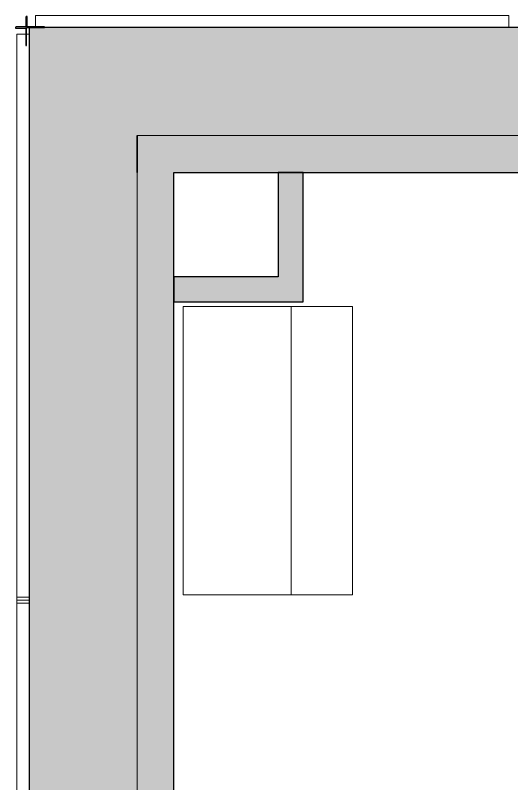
# Model space of a CAD drawing. Header units: millimetres. Extents: x 155927 to 317870, y -36033 to 97293.
# Drawn here: x 156423 to 157801, y 32548 to 34682 of the extents above; entities that cross this region are included whole.
import ezdxf

# ---------------------------------------------------------------- set-up
doc = ezdxf.new("R2010")
doc.units = ezdxf.units.MM
doc.header["$MEASUREMENT"] = 0
for name, color, linetype, lineweight in [('A-GLAZ-CURT', 7, 'CONTINUOUS', 9), ('A-WALL', 7, 'CONTINUOUS', 9), ('A-WALL-PATT', 7, 'CONTINUOUS', 9), ('I-FURN', 8, 'CONTINUOUS', 9), ('I-WALL', 7, 'CONTINUOUS', 9)]:
    doc.layers.add(name, color=color, linetype=linetype, lineweight=lineweight)

msp = doc.modelspace()

# ---------------------------------------------------------------- hatches: boundary and pattern name
at = {"layer": 'A-WALL-PATT'}
h = msp.add_hatch(color=256, dxfattribs=at)
h.paths.add_polyline_path([(156460.8, 34347.6), (157908.8, 34347.6), (157908.8, 34647.6), (156460.8, 34647.6)], flags=0)
h.paths.add_polyline_path([(166692.8, 34347.6), (185283.8, 34347.6), (185283.8, 34647.6), (166692.8, 34647.6)], flags=0)
h.paths.add_polyline_path([(187318, 34347.6), (190658.8, 34347.6), (190658.8, 34647.6), (187318, 34647.6)], flags=0)
h.paths.add_polyline_path([(196942.8, 34347.6), (200283.7, 34347.6), (200283.7, 34647.6), (196942.8, 34647.6)], flags=0)
h.paths.add_polyline_path([(202317.8, 34347.6), (220908.8, 34347.6), (220908.8, 34647.6), (202317.8, 34647.6)], flags=0)
h.paths.add_polyline_path([(229692.8, 34347.6), (231140.8, 34347.6), (231140.8, 34647.6), (229692.8, 34647.6)], flags=0)
h = msp.add_hatch(color=256, dxfattribs=at)
h.paths.add_polyline_path([(156474.5, 9267.6), (156760.8, 9267.6), (156760.8, 13645.6), (156460.8, 13645.6), (156460.8, 9267.6)], flags=0)
h.paths.add_polyline_path([(156474.5, 14969.6), (156760.8, 14969.6), (156760.8, 16290.6), (156460.8, 16290.6), (156460.8, 14969.6), (156465.3, 14969.6)], flags=0)
h.paths.add_polyline_path([(156760.8, 25449.6), (156760.8, 26790.6), (156460.8, 26790.6), (156460.8, 25449.6), (156474.5, 25449.6)], flags=0)
h.paths.add_polyline_path([(156460.8, 28449.6), (156760.8, 28449.6), (156760.8, 34347.6), (156460.8, 34347.6), (156460.8, 28906.5)], flags=0)
for points in [[(157908.8, 34245.6), (157908.8, 34347.6), (156760.8, 34347.6), (156760.8, 34245.6), (157677.4, 34245.6)], [(157222.3, 33885.8), (157222.3, 34245.6), (157152.3, 34245.6), (157152.3, 33885.8)], [(157152.3, 33885.8), (157152.3, 33955.8), (156862.8, 33955.8), (156862.8, 33885.8)]]:
    msp.add_hatch(color=256, dxfattribs=at).paths.add_polyline_path(points, flags=0)
h = msp.add_hatch(color=256, dxfattribs=at)
h.paths.add_polyline_path([(156862.8, 9369.6), (156862.8, 13665.6), (156812, 13665.6), (156811.8, 13645.6), (156760.8, 13645.6), (156760.8, 9369.6)], flags=0)
h.paths.add_polyline_path([(156812, 14949.6), (156862.8, 14949.6), (156862.8, 16290.6), (156760.8, 16290.6), (156760.8, 14969.6), (156811.8, 14969.6)], flags=0)
h.paths.add_polyline_path([(156862.8, 25449.6), (156862.8, 26790.6), (156760.8, 26790.6), (156760.8, 25449.6)], flags=0)
h.paths.add_polyline_path([(156760.8, 28449.6), (156862.8, 28449.6), (156862.8, 34245.6), (156760.8, 34245.6), (156760.8, 28906.5)], flags=0)

# ---------------------------------------------------------------- linework, layer by layer
at = {"layer": 'A-GLAZ-CURT', "lineweight": 20}
for p, q in [((157792.8, 34681.6), (156478.8, 34681.6)), ((156478.8, 34681.6), (156478.8, 34647.6)), ((157792.8, 34647.6), (157792.8, 34681.6)), ((156426.8, 34629.6), (156426.8, 33065.6)), ((156460.8, 34629.6), (156426.8, 34629.6)), ((156460.8, 33065.6), (156460.8, 34629.6)), ((156478.8, 34647.6), (157792.8, 34647.6)), ((156426.8, 33065.6), (156460.8, 33065.6)), ((156426.8, 33049.6), (156426.8, 30065.6)), ((156460.8, 33049.6), (156426.8, 33049.6)), ((156460.8, 30065.6), (156460.8, 33049.6))]:
    msp.add_line(p, q, dxfattribs=at)
at = {"layer": 'A-GLAZ-CURT'}
for p, q in [((156426.8, 33057.6), (156426.8, 33065.6)), ((156426.8, 33049.6), (156426.8, 33057.6)), ((156460.8, 33057.6), (156426.8, 33057.6))]:
    msp.add_line(p, q, dxfattribs=at)
at = {"layer": 'A-WALL', "lineweight": 30}
for p, q in [((156451.8, 34676.6), (156451.8, 34649.6)), ((156455.8, 34649.6), (156455.8, 34676.6)), ((156451.8, 34649.6), (156424.8, 34649.6)), ((156503.8, 34649.6), (156455.8, 34649.6)), ((156503.8, 34647.6), (156503.8, 34649.6)), ((156424.8, 34645.6), (156451.8, 34645.6)), ((156451.8, 34645.6), (156451.8, 34597.6)), ((156453.8, 34597.6), (156453.8, 34647.6)), ((156453.8, 34647.6), (156503.8, 34647.6)), ((157908.8, 34647.6), (156460.8, 34647.6)), ((156460.8, 34647.6), (156460.8, 34347.6)), ((156451.8, 34597.6), (156453.8, 34597.6)), ((156460.8, 34347.6), (156460.8, 28449.6)), ((156760.8, 34245.6), (156760.8, 34347.6))]:
    msp.add_line(p, q, dxfattribs=at)
at = {"layer": 'A-WALL'}
for p, q in [((156760.8, 34347.6), (157908.8, 34347.6)), ((156760.8, 28449.6), (156760.8, 34245.6))]:
    msp.add_line(p, q, dxfattribs=at)
at = {"layer": 'A-WALL', "lineweight": 30}
for centre, start, end in [((156453.8, 34676.6), 0, 180), ((156424.8, 34647.6), 90, 270)]:
    msp.add_arc(centre, 2, start, end, dxfattribs=at)
at = {"layer": 'I-FURN'}
for p, q in [((156888.6, 33872.7), (156888.6, 33072.7)), ((157188.6, 33872.7), (156888.6, 33872.7)), ((157188.6, 33072.7), (157188.6, 33872.7)), ((157358.6, 33872.7), (157188.6, 33872.7)), ((157358.6, 33072.7), (157358.6, 33872.7)), ((156888.6, 33072.7), (157188.6, 33072.7)), ((157188.6, 33072.7), (157358.6, 33072.7))]:
    msp.add_line(p, q, dxfattribs=at)
at = {"layer": 'I-WALL'}
for p, q in [((157908.8, 34347.6), (156760.8, 34347.6)), ((156760.8, 34245.6), (156760.8, 28449.6))]:
    msp.add_line(p, q, dxfattribs=at)
at = {"layer": 'I-WALL', "lineweight": 30}
for p, q in [((156760.8, 34347.6), (156760.8, 34245.6)), ((156862.8, 28449.6), (156862.8, 34245.6)), ((156862.8, 34245.6), (157908.8, 34245.6)), ((157222.3, 34245.6), (157152.3, 34245.6)), ((157152.3, 34245.6), (157152.3, 33955.8)), ((157222.3, 33885.8), (157222.3, 34245.6)), ((157152.3, 33955.8), (156862.8, 33955.8)), ((156862.8, 33955.8), (156862.8, 33885.8)), ((156862.8, 33885.8), (157152.3, 33885.8)), ((157152.3, 33885.8), (157222.3, 33885.8))]:
    msp.add_line(p, q, dxfattribs=at)

doc.saveas('drawing.dxf')
